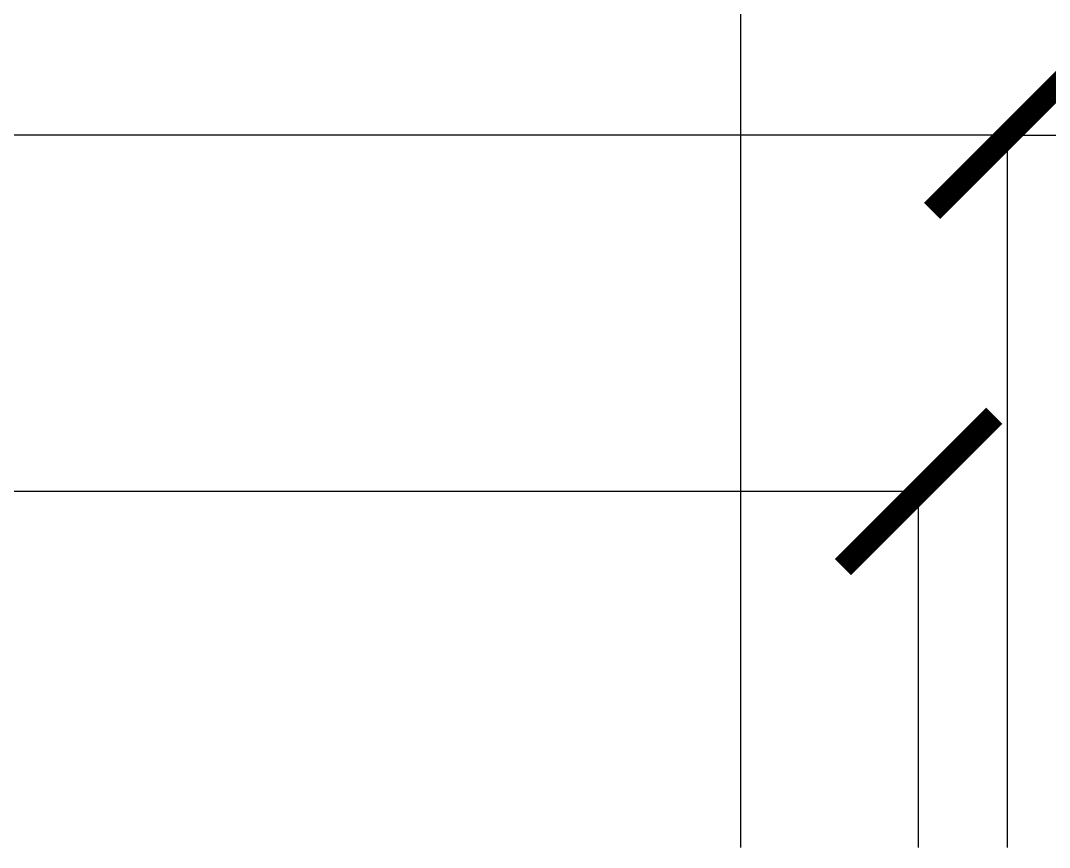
# Model space of a CAD drawing. Header units: millimetres. Extents: x 118878 to 201916, y 10986 to 20993.
# Drawn here: x 180770.1 to 180885.7, y 18233 to 18325.9 of the extents above; entities that cross this region are included whole.
import ezdxf

# ---------------------------------------------------------------- set-up
doc = ezdxf.new("R2010")
doc.units = ezdxf.units.MM
doc.header["$LTSCALE"] = 100
doc.layers.add('2', color=2, linetype='Continuous')
doc.layers.add('AX', color=1, linetype='Continuous')
doc.styles.add('ROMANC', font='ROMANC.SHX')
doc.dimstyles.new('1', dxfattribs={"dimtxt": 25, "dimasz": 17, "dimexe": 0, "dimexo": 0, "dimgap": 10, "dimtad": 0, "dimdec": 0, "dimzin": 0, "dimdsep": 46, "dimtxsty": 'ROMANC', "dimblk": 'ARCHTICK', "dimcen": 0, "dimclrd": 1, "dimclre": 1, "dimclrt": 3, "dimadec": 0, "dimazin": 0, "dimtfac": 1, "dimtdec": 0, "dimtofl": 0, "dimtmove": 2, "dimatfit": 3, "dimldrblk": 'ARCHTICK', "dimfxl": 1, "dimtolj": 1, "dimtzin": 0, "dimarcsym": 0})

# ---------------------------------------------------------------- blocks, each defined once
blk = doc.blocks.new('C1')
at = {"layer": 'AX'}
blk.add_line((0, 100), (0, 0), dxfattribs=at)
blk = doc.blocks.new('_ArchTick')
at = {"color": 0, "linetype": 'ByBlock', "const_width": 0.15}
blk.add_lwpolyline([(-0.5, -0.5), (0.5, 0.5)], dxfattribs=at)
blk = doc.blocks.new('*D246')
at = {"layer": 'AX', "color": 1, "linetype": 'Continuous', "lineweight": -2, "transparency": 16777216}
for p, q in [((620, 290), (620, 330)), ((620, 330), (812.26, 330)), ((1090, 330), (897.74, 330)), ((1090, 290), (1090, 330))]:
    blk.add_line(p, q, dxfattribs=at)
at = {"layer": 'Defpoints', "color": 0, "transparency": 16777216}
for p in [(1090, 330), (620, 290), (1090, 290)]:
    blk.add_point(p, dxfattribs=at)
at = {"layer": 'AX', "color": 1, "lineweight": -2, "transparency": 16777216, "xscale": 17, "yscale": 17, "zscale": 17, "rotation": 180}
blk.add_blockref('_ArchTick', (620, 330), dxfattribs=at)
at = {"layer": 'AX', "color": 1, "lineweight": -2, "transparency": 16777216, "xscale": 17, "yscale": 17, "zscale": 17}
blk.add_blockref('_ArchTick', (1090, 330), dxfattribs=at)
at = {"layer": 'AX', "color": 3, "transparency": 16777216, "insert": (855, 330), "char_height": 25, "attachment_point": 5, "style": 'ROMANC'}
blk.add_mtext('\\A1;470', dxfattribs=at)
blk = doc.blocks.new('*D247')
at = {"layer": 'AX', "color": 1, "linetype": 'Continuous', "lineweight": -2, "transparency": 16777216}
for p, q in [((0, 290), (0, 370)), ((0, 370), (499.52, 370)), ((1100, 370), (600.48, 370)), ((1100, 290), (1100, 370))]:
    blk.add_line(p, q, dxfattribs=at)
at = {"layer": 'Defpoints', "color": 0, "transparency": 16777216}
for p in [(0, 370), (0, 290), (1100, 290)]:
    blk.add_point(p, dxfattribs=at)
at = {"layer": 'AX', "color": 1, "lineweight": -2, "transparency": 16777216, "xscale": 17, "yscale": 17, "zscale": 17, "rotation": 180}
blk.add_blockref('_ArchTick', (0, 370), dxfattribs=at)
at = {"layer": 'AX', "color": 1, "lineweight": -2, "transparency": 16777216, "xscale": 17, "yscale": 17, "zscale": 17}
blk.add_blockref('_ArchTick', (1100, 370), dxfattribs=at)
at = {"layer": 'AX', "color": 3, "transparency": 16777216, "insert": (550, 370), "char_height": 25, "attachment_point": 5, "style": 'ROMANC'}
blk.add_mtext('\\A1;1100', dxfattribs=at)
blk = doc.blocks.new('*D241')
at = {"layer": 'AX', "color": 1, "linetype": 'Continuous', "lineweight": -2, "transparency": 16777216}
for p, q in [((1100, 290), (1100, 370)), ((1100, 370), (1207.86, 370)), ((1400, 370), (1292.14, 370)), ((1400, 290), (1400, 370))]:
    blk.add_line(p, q, dxfattribs=at)
at = {"layer": 'Defpoints', "color": 0, "transparency": 16777216}
for p in [(1400, 370), (1100, 290), (1400, 290)]:
    blk.add_point(p, dxfattribs=at)
at = {"layer": 'AX', "color": 1, "lineweight": -2, "transparency": 16777216, "xscale": 17, "yscale": 17, "zscale": 17, "rotation": 180}
blk.add_blockref('_ArchTick', (1100, 370), dxfattribs=at)
at = {"layer": 'AX', "color": 1, "lineweight": -2, "transparency": 16777216, "xscale": 17, "yscale": 17, "zscale": 17}
blk.add_blockref('_ArchTick', (1400, 370), dxfattribs=at)
at = {"layer": 'AX', "color": 3, "transparency": 16777216, "insert": (1250, 370), "char_height": 25, "attachment_point": 5, "style": 'ROMANC'}
blk.add_mtext('\\A1;300', dxfattribs=at)
blk = doc.blocks.new('AX-01')
at = {"layer": 'AX', "extrusion": (0, 0, -1), "xscale": 1.41093474426815, "yscale": 1.41093474426815, "zscale": -1.41093474426815}
blk.add_blockref('C1', (-1070, 290), dxfattribs=at)
at = {"layer": 'AX'}
for base, p1, p2, picture, middle in [((0, 370), (1100, 290), (0, 290), '*D247', (550, 370)), ((1400, 370), (1100, 290), (1400, 290), '*D241', (1250, 370)), ((1090, 330), (620, 290), (1090, 290), '*D246', (855, 330))]:
    dim = blk.add_linear_dim(base=base, p1=p1, p2=p2, dimstyle='1', override={"dimfxl": 0}, dxfattribs=at)
    dim.commit()
    dim.dimension.update_dxf_attribs({"geometry": picture, "text_midpoint": middle})

msp = doc.modelspace()

# ---------------------------------------------------------------- block references
at = {"layer": '2'}
msp.add_blockref('AX-01', (179780.98, 17942.97), dxfattribs=at)

doc.saveas('drawing.dxf')
